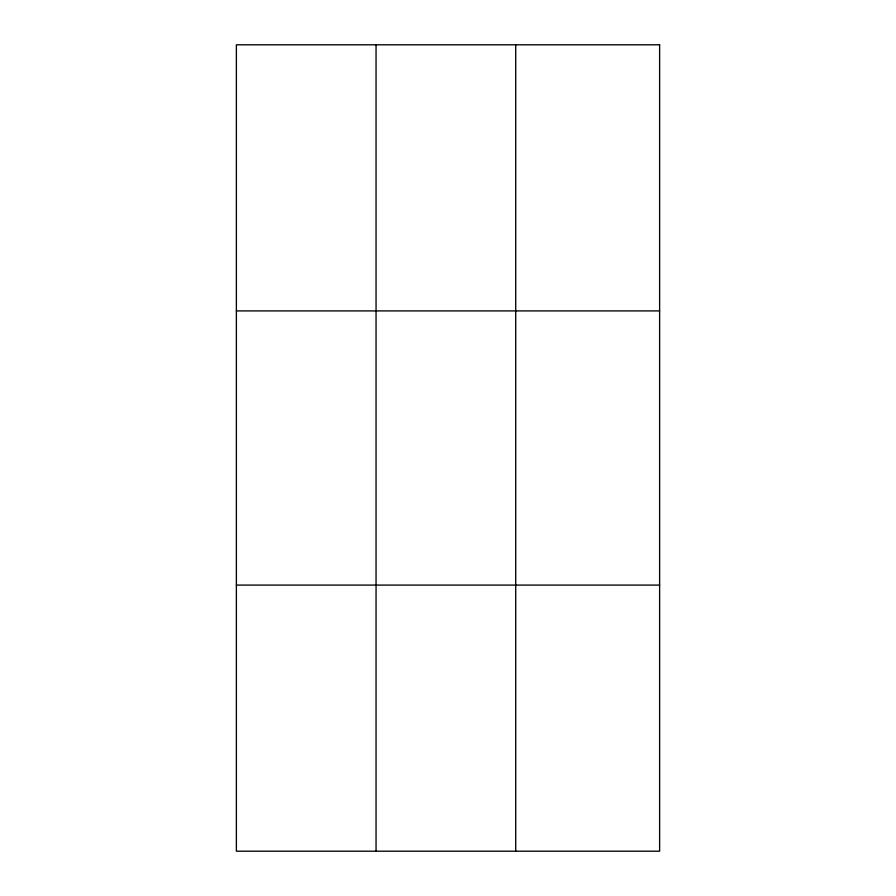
<?xml version="1.0" encoding="UTF-8"?>
<svg xmlns="http://www.w3.org/2000/svg" width="896" height="896" viewBox="0 0 896 896"><rect width="100%" height="100%" fill="white"/><g stroke="black" fill="none" stroke-linecap="round" stroke-linejoin="round"><path stroke-width="1.34" d="M376.051 851.2L376.051 44.8M515.715 851.2L515.715 44.8M236.376 310.912L659.624 310.912M236.376 585.088L659.624 585.088M659.624 44.8L659.624 851.2L236.376 851.2L236.376 44.8L659.624 44.8"/></g></svg>
